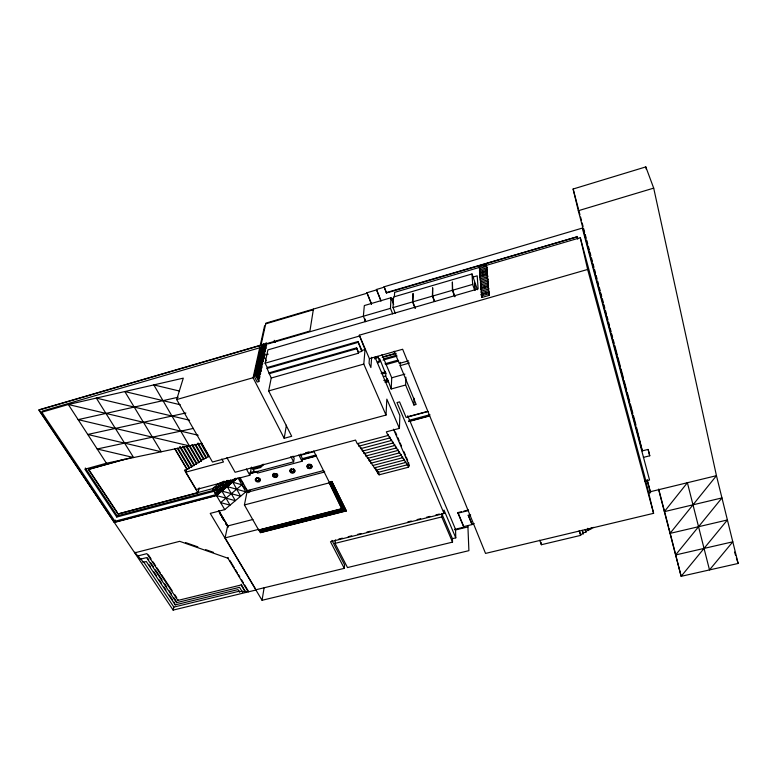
<?xml version="1.0" encoding="UTF-8"?>
<svg xmlns="http://www.w3.org/2000/svg" width="777" height="777" viewBox="0 0 777 777"><rect width="100%" height="100%" fill="white"/><g stroke="black" fill="none" stroke-linecap="round" stroke-linejoin="round"><path stroke-width="1.17" d="M400.281 362.315L400.155 365.637L416.151 404.438L413.927 405.04L414.044 398.251M408.537 467.2L407.051 463.791L407.022 464.869L377.515 472.533L377.573 471.454L379.118 474.825L408.537 467.2L408.644 462.558M374.708 467.667L375.883 470.221L405.507 462.519L405.536 461.441L407.022 464.869M413.927 405.04L405.633 385.003L405.866 377.175M373.067 465.326L374.252 467.89L403.972 460.149L404.001 459.071L405.507 462.519M371.416 462.966L372.61 465.549L402.418 457.76L402.457 456.682L403.972 460.149M369.755 460.586L370.95 463.189L400.864 455.351L400.893 454.273L402.418 457.76M399.291 452.923L397.756 449.407L397.717 450.485L367.599 458.411L367.676 457.323L369.279 460.8L399.291 452.923L399.329 451.845L400.864 455.351M226.903 457.663L235.101 472.27L355.545 440.083L357.226 443.696L387.966 435.508L386.354 431.847L399.417 428.36L399.864 415.51L374.97 357.119M396.124 448.028L394.561 444.463L394.512 445.551L364.19 453.554L364.277 452.476L365.899 455.992L396.124 448.028L396.163 446.95L397.717 450.485M392.9 443.055L391.317 439.452L391.268 440.54L360.742 448.63L360.819 447.552L362.47 451.107L392.9 443.055L392.939 441.967L394.512 445.551M357.741 443.444L358.993 446.144L389.627 438.005L389.675 436.917L391.268 440.54M405.633 385.003L391.2 388.986L391.734 377.777L381.983 354.613M395.279 313.18L393.036 307.605L393.57 296.979L472.008 273.96L477.428 289.714M394.395 296.804L394.609 292.366L479.331 267.424M387.966 435.508L388.024 434.362L389.627 438.005M391.2 388.986L387.383 378.681L387.315 379.827A14.005 11.713 4 0 1 383.77 380.39M235.548 478.273L215.851 494.648L114.928 521.27L41.822 412.208L68.318 404.506L183.294 378.146L176.68 399.553L212.48 462.024L386.014 415.064L386.839 399.135L399.417 428.36M387.315 379.827L385.713 376.058L385.868 373.242L385.033 371.27L384.984 372.154A6.672 5.594 4 0 1 381.556 372.329M392.706 313.927L390.452 308.352L391.016 297.727L364.326 305.565L363.364 316.249L365.666 321.678M379.118 474.825L379.186 473.756L378.302 473.98L375.272 467.395M378.302 473.98L378.438 471.59M386.46 292.56L577.058 236.82L386.441 292.997L384.139 286.771L582.313 228.098L649.553 480.031L644.881 481.177M384.984 372.154L379.681 358.644L379.506 361.431A9.198 7.692 4 0 0 377.369 362.315M386.441 292.997L384.139 286.771M370.95 463.189L371.017 462.101M379.506 361.431L377.943 356.439A13.986 11.704 4 0 0 374.679 357.789M369.279 460.8L369.357 459.722M365.899 455.992L365.977 454.904L367.599 458.411M380.963 301.107L376.447 289.481L384.11 287.208M371.649 357.323L370.891 367.55L369.056 363.306L369.405 358.644L359.314 335.198L587.645 269.454L580.302 237.704L483.974 266.055M362.47 451.107L362.558 450.019L364.19 453.554M358.993 446.144L359.081 445.056L360.742 448.63M386.014 415.064L363.801 364.092L365.025 349.553L359.314 335.198M218.56 510.576L227.632 525.971L225.077 537.898L255.992 589.743L344.289 568.346L344.59 564.86L331.934 540.384M271.222 378.03L358.469 353.214L358.556 352.292L361.742 351.379L361.829 350.456L357.964 341.54L267.278 367.54L267.084 368.473L271.222 378.03L268.657 390.918L291.686 436.266L284.188 438.306L253.079 377.739L259.712 347.785M371.503 304.38L366.938 292.754L376.418 289.947M365.005 321.503L365.209 319.104M331.886 481.468L330.536 482.041L344.211 509.877L259.615 531.361L260.557 532.682L346.338 510.916L331.886 481.468L329.234 482.158L313.743 451.019M358.469 353.214L356.614 347.843L269.25 372.795M324.728 471.969L246.931 492.395L244.415 504.943L258.683 530.069L341.773 508.916L329.176 482.634L330.536 482.041M361.742 351.379L357.964 341.54M452.525 542.123L441.763 516.928L441.715 513.48L452.437 538.655L452.525 542.123L347.504 567.569L335.013 543.376L335.353 539.908M342.065 508.838L329.176 482.634M228.856 483.313L232.644 481.798L240.598 496.25L221.901 491.054L221.212 488.85L221.639 489.84L214.889 492.997L230.536 480.001M310.178 467.414L310.47 465.238M307.964 466.569L308.265 464.393M256.527 471.348L257.488 473.115L302.068 461.256L302.447 458.615L300.718 455.205L300.884 454.069M249.776 473.484L293.609 461.839L294.162 458.265L293.065 456.138M293.104 471.901L293.599 468.638M290.889 471.066L291.229 468.89M313.422 309.081L309.926 331.041L38.85 410.081L173.135 610.091L255.944 590.025M467.871 525.592L468.9 550.66L262.053 600.281L264.093 587.868M284.188 438.306L286.412 425.194M275.913 476.272L276.291 474.096M273.698 475.437L274.077 473.261M260.557 532.682L258.819 529.312L225.077 537.898M258.683 530.069L341.802 508.644M244.697 585.023L248.378 591.142L245.289 591.889L241.249 584.255M242.337 591.909L242.473 591.142L239.394 591.889L238.005 589.607L175.204 604.885L146.29 561.528L143.201 562.305L140.608 558.44L140.384 559.187L146.581 557.614L176.534 602.67L239.549 587.325L242.337 591.909L245.425 591.161M239.394 591.889L239.539 591.142L173.883 607.09L173.135 610.091M258.537 480.769L258.955 478.583M252.884 469.561L260.295 467.579L263.16 464.248L260.47 466.686L253.069 468.657L254.38 472.28M256.313 479.933L256.74 477.758M249.631 492.113L249.98 490.336L248.281 490.782M186.83 468.648L185.868 472.144L196.241 489.529L249.844 475.271L251.495 467.103M248.242 591.889L227.952 558.245L228.098 557.507M267.278 367.54L265.103 363.189L267.89 349.903L478.117 288.889L477.204 275.835L472.591 277.185M264.821 349.708L266.317 342.744M258.828 381.565L259.188 379.836L256.187 373.941L254.535 374.407L254.157 376.136L257.177 382.031L258.828 381.565L255.808 375.66L256.187 373.941M259.557 378.117L259.926 376.408L256.934 370.522L255.293 370.988L254.914 372.698L257.925 378.584L259.557 378.117L256.556 372.222L256.934 370.522M259.392 371.775L261.014 371.309L261.373 369.629L258.411 363.772L256.779 364.238L256.41 365.918L257.896 368.842M260.11 368.415L261.723 367.958L262.082 366.288L259.139 360.441L257.517 360.907L257.148 362.568L259.615 367.443M260.829 365.093L262.441 364.627L262.791 362.976L259.858 357.138L258.246 357.605L257.886 359.246L258.867 361.198M261.538 361.791L263.141 361.324L263.49 359.683L260.577 353.856L258.974 354.322L258.605 355.963L261.053 360.819M262.247 358.508L263.84 358.051L264.19 356.42L261.286 350.612L259.683 351.078L259.333 352.7L261.762 357.546M262.947 355.264L264.53 354.807L264.879 353.195L261.995 347.387L260.402 347.853L260.042 349.456L261.975 353.331M261.237 347.222L263.636 352.039L265.219 351.583L265.559 349.98L262.694 344.192M262.888 345.959L264.326 348.854L265.899 348.387L266.239 346.804L264.811 343.92M265.006 345.687L266.579 345.221L266.909 343.648M257.673 367.132L260.654 372.999L260.285 374.699L257.304 368.822L257.673 367.132L256.041 367.599L255.672 369.289L257.168 372.232M261.014 371.309L258.042 365.443L258.411 363.772M261.723 367.958L258.77 362.101L259.139 360.441M262.441 364.627L259.499 358.78L259.858 357.138M263.141 361.324L260.217 355.497L260.577 353.856M263.84 358.051L260.936 352.234L261.286 350.612M264.53 354.807L261.635 348.999L261.995 347.387M41.822 412.208L42.356 411.072L262.043 347.105L262.558 344.745M260.965 345.318L265.86 323.154L366.899 293.269M259.974 346.629L264.578 325.835M176.534 602.67L176.729 601.913M245.289 591.889L241.113 584.994L177.884 600.427L178.069 599.689M175.204 604.885L174.048 602.117M124.475 459.246L88.413 469.454L118.007 513.976L197.941 492.783L184.45 470.163L189.267 468.55L189.51 467.647L191.666 467.064L191.909 466.161L194.075 465.578L194.308 464.675L196.474 464.092L196.707 463.199L198.863 462.616L199.097 461.723L201.262 461.13L201.496 460.246L208.421 456.711L208.644 455.817L201.622 443.56M197.941 492.783L199.203 487.801M143.201 562.305L143.415 561.567L173.883 607.09M177.884 600.427L146.892 553.642L137.558 556.021L137.782 555.293L140.384 559.187M230.983 480.953L227.389 485.052L213.918 491.336L116.764 517.035L117.162 515.841L85.315 468.016M118.007 513.976L212.519 488.655L219.299 485.528L221.639 489.84L226.952 484.071L227.389 485.052M262.043 347.105L261.023 345.056L38.976 409.819L114.316 522.474L216.501 495.551L237.034 478.467M114.928 521.27L115.326 520.075M234.605 478.671L233.11 480.303L219.716 486.519L224.3 481.585M224.097 481.196L218.327 483.857L212.519 488.655L215.851 494.648L218.152 492.162M260.295 467.579L263.879 464.335M232.644 481.798L227.263 486.587L235.334 500.679L216.501 495.551L215.433 493.648L215.851 494.648M236.781 478.477L232.605 482.148L241.9 484.819L247.29 490.617L323.737 470.522M262.053 600.281L210.237 513.393L224.728 509.625L247.29 490.617M236.791 478.35L216.404 495.308L114.404 522.202M224.232 481.439L213.5 490.336L117.162 515.841M227.127 480.38L213.918 491.336L219.299 485.528L218.327 483.857M217.356 492.754L222.173 490.51L216.501 495.551L224.728 509.625M228.351 480.409L225.495 481.74L227.914 485.742L227.263 486.587L245.833 491.841L237.917 477.729L243.356 483.595L220.639 502.622L230.041 505.137L221.901 491.054L227.914 485.742L223.125 487.956M643.375 457.381L649.757 455.788L648.086 449.417L642.297 450.864L578.292 210.732L573.115 189.015L645.804 166.909L653.7 188.131L716.452 475.679L738.15 563.461L681.147 576.32L658.653 489.704M578.292 210.732L653.7 188.131M265.705 323.854L313.316 309.78M479.875 269.92L479.254 266.958L486.324 264.879L486.946 267.842L479.477 269.891L479.584 271.377L480.089 272.882L487.198 270.794L486.567 267.812L487.198 270.794M479.37 268.424L486.451 266.336L486.324 264.879M479.584 271.377L486.693 269.289M486.82 270.765L479.691 272.863L479.797 274.349L480.312 275.854L487.451 273.766L486.82 270.765L487.451 273.766M390.753 299.019L393.075 298.339M390.724 299.495L393.055 298.815M479.797 274.349L486.946 272.261M479.914 275.845L480.536 278.865L479.914 275.845L487.072 273.747L487.577 275.262L487.703 276.767L480.137 278.865L480.759 281.896M480.021 277.35L487.198 275.252L487.072 273.747M480.244 280.38L487.451 278.273L487.325 276.758L487.966 279.798L480.361 281.905L480.982 284.955L480.876 283.42M268.211 343.881L390.452 308.352M393.036 307.605L472.659 284.401L472.008 273.96M480.468 283.43L487.713 281.323L487.577 279.798L488.218 282.847L480.584 284.974L480.701 286.519L481.216 288.034L488.48 285.926L487.839 282.857L488.48 285.926M260.042 349.456L261.635 348.999M480.701 286.519L487.966 284.401M481.449 291.152L480.808 288.063L488.102 285.955L488.743 289.034L481.041 291.19L481.682 294.289M259.333 352.7L260.936 352.234M480.924 289.627L488.228 287.509L488.102 285.955M258.605 355.963L260.217 355.497M268.22 354.166L263.578 355.516L266.268 360.907M481.157 292.764L488.49 290.637L488.364 289.063L489.015 292.171L482.731 293.988M481.274 294.337L488.626 292.21L489.141 293.755L489.277 295.338L481.915 297.455L481.274 294.337L481.915 297.455M257.886 359.246L259.499 358.78M481.39 295.92L488.762 293.793L488.626 292.21M257.148 362.568L258.77 362.101M265.103 363.189L359.227 336.111M256.41 365.918L258.042 365.443M255.672 369.289L257.304 368.822M267.084 368.473L357.876 342.453M254.914 372.698L256.556 372.222M254.157 376.136L255.808 375.66M176.68 399.553L253.079 377.739M269.056 373.727L356.526 348.766M361.829 350.456L365.025 349.553M369.405 358.644L402.651 349.252L485.538 553.418L653.603 513.325L644.725 476.563L580.302 237.704M382.682 356.973L395.483 353.36M382.177 357.362L396.192 353.409M268.657 390.918L363.801 364.092M383.867 358.799L396.717 355.176M383.032 360.081L397.037 356.138M384.984 363.791L397.843 360.188M385.926 364.627L398.737 361.033M408.556 360.839L399.252 363.442L394.23 351.243M400.155 365.637L409.44 363.034M391.734 377.777L404.866 374.125M201.923 443.269L106.42 463.228L84.858 469.191L116.764 517.035M88.413 469.454L132.508 457.274M185.868 472.144L223.485 461.985L221.804 459.013M407.507 416.802L427.35 411.46M428.166 411.47L406.118 417.404L399.553 401.874L396.979 402.583L444.075 513.51L330.478 541.715L344.289 568.346M408.993 420.338L429.963 414.714M408.547 421.338L429.574 415.695M408.644 421.571L429.613 415.948M305.536 452.826L309.023 451.893M250.524 468.618L252.787 468.016M300.718 455.205L314.316 451.573M250.097 472.562L254.613 471.357M302.447 458.615L316.016 455.001M302.214 459.528L316.2 455.798M249.912 473.698L258.09 471.522M301.35 460.013L316.55 455.963M244.415 504.943L329.147 482.896M408.566 466.132L409.46 465.899L393.502 429.215M227.632 525.971L252.913 519.473M260.829 530.808L344.23 509.625M260.596 532.449L346.367 510.693M338.859 539.034L342.366 538.17M348.213 536.713L351.719 535.839M357.556 534.391L361.062 533.517M366.909 532.07L370.415 531.196M407.818 521.901L411.324 521.037M417.171 519.58L420.678 518.715M426.515 517.259L430.021 516.384M435.868 514.937L439.374 514.063M454.399 529.477L463.791 527.185L457.983 513.16L457.964 512.577L461.48 511.703M463.83 511.12L468.521 509.965M335.013 543.376L441.763 516.928M457.983 513.16L468.541 510.547M463.791 527.185L463.772 526.592L471.989 524.582L468.308 515.549L470.668 514.966M471.989 524.582L471.969 524.048L474.184 523.504M455.089 530.05L467.919 526.923M452.437 538.655L455.778 537.839L455.536 529.331L407.731 415.782M647.192 480.069L650.33 491.724L716.452 475.679L669.997 533.401L727.398 519.968L681.147 576.32L668.939 528.273M648.698 493.065L650.543 492.618L650.33 491.724M591.909 527.826L593.754 527.379M590.986 528.039L591.142 528.982L585.761 531.235L585.916 532.177L583.148 532.837L582.4 530.545M579.409 531.002L580.536 534.44L583.304 533.78L583.148 532.837M539.724 540.2L541.355 544.726L580.681 535.382L580.536 534.44M178.186 397.232L78.137 419.638L189.355 445.901L153.807 384.906L179.419 391.025M185.888 412.985L87.752 434.469L161.257 451.767L124.815 391.55L180.245 404.749M193.415 428.409L97.183 448.989L133.615 457.546L96.329 398.077L189.569 420.221M198.174 435.246L68.318 404.506L106.42 463.228M185.499 542.55L197.834 546.882M205.682 549.64L213.529 552.389M227.952 558.245L179.701 541.326L134.703 552.845L134.926 552.107L137.558 556.021M149.194 564.821L150.534 566.831M153.895 571.872L156.585 575.903M159.266 579.943L161.286 582.964M163.976 586.994L165.987 590.015M169.347 595.056L172.708 600.097M147.465 557.867L148.795 559.867M150.796 562.869L153.457 566.87M155.449 569.871L162.102 579.885M164.753 583.886L166.754 586.897M169.415 590.899L171.406 593.9M174.067 597.901L176.058 600.912M88.52 469.172L117.434 512.703M148.417 554.904L151.059 558.886M153.03 561.868L155.662 565.85M156.983 567.841L160.276 572.814M161.597 574.805L172.135 590.734M174.776 594.706L176.748 597.698M229.943 560.567L234.246 567.696M235.48 569.735L237.315 572.795M238.549 574.834L239.772 576.874M241.618 579.933L243.463 582.983M175.019 448.785L187.102 469.133M174.922 449.116L187.014 469.463M178.069 448.31L189.51 467.647M177.205 448.183L189.267 468.55M219.104 511.091L228.331 526.757M180.507 446.814L191.909 466.161M219.532 513.053L220.746 515.112M221.96 517.181L223.786 520.279M226.787 525.369L225.612 523.368L228.195 527.049M179.652 446.688L191.666 467.064M183.547 446.348L194.308 464.675M182.692 446.212L194.075 465.578M186.577 445.872L196.707 463.199M186.325 446.765L196.474 464.092M189.598 445.406L199.097 461.723M188.762 445.27L198.863 462.616M192.618 444.939L201.496 460.246M191.783 444.803L201.262 461.13M195.619 444.483L203.875 458.77M194.794 444.347L203.652 459.654M198.038 442.997L206.264 457.294M197.805 443.881L206.041 458.177M200.806 443.424L208.421 456.711M258.731 529.797L259.615 531.361M218.454 510.751L223.825 520.211M239.957 477.515L248.465 492.715M246.387 469.007L249.844 475.271M290.86 456.507L293.609 461.839M298.873 454.992L302.068 461.256M330.507 482.294L344.211 509.877M262.344 345.794L265.219 351.583M265.627 343.298L266.579 345.221M263.51 343.57L265.899 348.387M331.866 481.691L346.338 510.916M274.213 340.297L275.252 342.443M376.34 469.988L377.515 472.533M356.614 347.843L358.556 352.292M395.357 431.954L396.775 435.237M397.727 437.422L399.155 440.705M400.106 442.89L401.524 446.163M403.904 451.631L405.322 454.904M406.274 457.09L407.702 460.373M455.778 537.839L444.017 510.071L444.075 513.51M366.938 292.754L371.542 303.856M457.964 512.577L463.772 526.592M376.447 289.481L380.992 300.631M471.969 524.048L468.288 515.015L468.308 515.549M391.016 297.727L393.677 304.37M415.326 308.197L412.859 301.826L413.053 293.492L412.568 301.913L414.986 308.158M434.683 301.398L432.692 296.047L432.643 287.752L432.391 296.134L434.353 301.379M455.001 296.688L452.67 290.219L452.399 281.964L452.369 290.307L454.652 296.649M472.659 284.401L474.601 290.006M480.808 288.063L481.332 289.588M480.137 278.865L480.652 280.38M480.584 284.974L481.216 288.034M488.762 293.793L489.277 295.338M479.254 266.958L479.768 268.453M488.228 287.509L488.743 289.034M488.49 290.637L489.015 292.171M487.198 275.252L487.703 276.767M487.451 278.273L487.966 279.798M487.713 281.323L488.218 282.847M486.451 266.336L486.946 267.842M579.176 530.798L580.681 535.382M582.177 530.341L583.304 533.78M585.178 529.885L585.916 532.177M587.791 528.282L588.539 530.574M734.547 552.049L735.625 555.468M736.353 557.75L738.15 563.461M587.645 269.454L653.603 513.325M576.961 236.402L577.699 239.161M647.095 479.788L650.543 492.618M573.115 189.015L578.409 208.877M579.03 211.218L579.963 214.714M580.584 217.055L581.517 220.561M582.138 222.902L583.071 226.398M583.692 228.739L584.625 232.245M585.246 234.586L586.179 238.083M586.8 240.423L587.733 243.929M588.354 246.27L589.287 249.776M589.908 252.107L590.841 255.614M591.472 257.954L592.404 261.46M593.026 263.791L593.958 267.298M594.58 269.638L595.512 273.145M596.134 275.476L597.066 278.982M597.688 281.323L598.62 284.829M599.242 287.16L600.174 290.666M600.796 293.007L601.728 296.513M602.35 298.844L603.282 302.35M603.904 304.691L604.836 308.197M605.468 310.528L606.4 314.034M607.022 316.375L607.954 319.881M608.576 322.212L609.508 325.718M610.13 328.059L611.062 331.565M611.684 333.896L612.616 337.403M613.238 339.743L614.17 343.249M614.792 345.58L617.278 354.934M617.9 357.265L620.396 366.618M621.017 368.958L623.504 378.302M624.125 380.643L626.612 389.986M627.233 392.327L629.72 401.67M630.341 404.011L632.837 413.354M633.459 415.695L635.945 425.038M658.673 489.063L668.638 527.097M648.28 449.941L649.757 455.788M636.518 427.389L642.297 450.864M645.804 166.909L646.328 169.269M541.083 542.385L541.355 544.726M479.982 271.396L480.089 272.882M480.205 274.368L480.312 275.854M475 290.219L474.456 282.867L474.912 289.947M260.091 478.943A2.457 1.865 10.1 0 1 257.595 481.371A2.457 1.865 10.1 0 1 255.886 478.273M256.876 477.738A2.457 1.865 10.1 0 1 258.129 477.68M259.304 478.117A2.457 1.865 10.1 0 1 259.761 478.496M277.496 474.436A2.457 1.884 9.3 0 1 276.408 476.777A2.457 1.884 9.3 0 1 273.203 475.932A2.457 1.884 9.3 0 1 273.737 473.436M276.719 473.611A2.457 1.884 9.3 0 1 277.175 473.989M294.881 471.037A2.467 1.894 8.5 0 1 290.957 472.076A2.467 1.894 8.5 0 1 291.501 468.832M293.385 468.939A2.467 1.894 8.5 0 1 293.939 469.221M294.396 469.599A2.467 1.894 8.5 0 1 294.881 470.541M311.975 466.54A2.467 1.913 7.6 0 1 308.576 467.861A2.467 1.913 7.6 0 1 307.595 464.869M308.051 464.539A2.467 1.913 7.6 0 1 309.236 464.219M309.877 464.257A2.467 1.913 7.6 0 1 311.053 464.714M311.499 465.093A2.467 1.913 7.6 0 1 311.985 466.035M388.15 381.789A16.511 13.811 4 0 1 385.033 382.371M388.209 380.643A16.492 13.801 4 0 1 385.101 381.235M374.601 358.916A14.005 11.713 4 0 1 377.865 357.566M385.713 376.058A9.198 7.692 4 0 1 383.382 376.427M385.868 373.242A9.169 7.683 4 0 1 381.167 373.475M377.641 363.131A6.672 5.594 4 0 1 380.477 361.538M378.982 361.295A6.663 5.585 4 0 1 380.536 360.654M687.392 482.731L664.345 511.654L721.95 497.921L675.601 554.953L732.798 541.812L709.498 569.92L687.392 482.731M259.275 481.662L258.741 481.876A2.457 1.865 10.1 0 1 255.312 479.865A2.457 1.865 10.1 0 1 258.828 478.486A2.457 1.865 10.1 0 1 259.275 481.662M273.922 475.747A1.7 1.301 9.3 0 0 276.816 475.621A1.7 1.301 9.3 0 0 275.009 473.717A1.7 1.301 9.3 0 0 273.922 475.747M290.87 472.63A2.467 1.904 8.4 0 0 294.794 471.6A2.467 1.904 8.4 0 0 291.424 469.386A2.467 1.904 8.4 0 0 290.87 472.63M256.546 480.244A1.7 1.292 10.1 0 0 259.431 480.118A1.7 1.292 10.1 0 0 257.605 478.224A1.7 1.292 10.1 0 0 256.546 480.244M273.232 476.631A2.457 1.884 9.3 0 0 277.428 476.447A2.457 1.884 9.3 0 0 274.805 473.688A2.457 1.884 9.3 0 0 273.232 476.631M291.424 471.629A1.7 1.311 8.5 0 0 294.133 470.92A1.7 1.311 8.5 0 0 291.802 469.395A1.7 1.311 8.5 0 0 291.424 471.629M307.945 468.142A2.467 1.913 7.5 0 0 311.898 467.094A2.467 1.913 7.5 0 0 308.537 464.869A2.467 1.913 7.5 0 0 307.945 468.142M308.498 467.142A1.7 1.321 7.6 0 0 311.218 466.423A1.7 1.321 7.6 0 0 308.906 464.889A1.7 1.321 7.6 0 0 308.498 467.142"/></g></svg>
